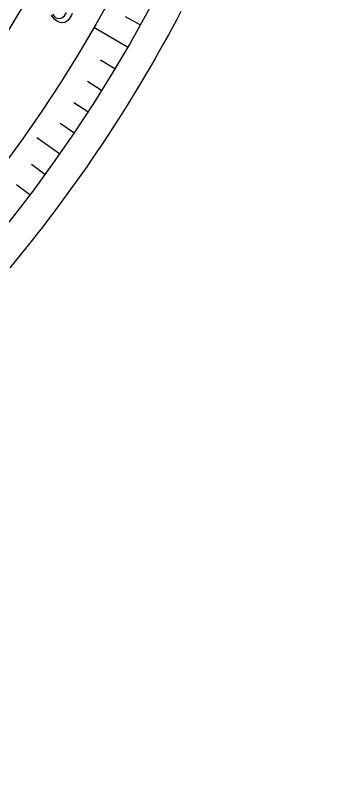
# Model space of a CAD drawing. Header units: millimetres. Extents: x -88 to 88, y -88 to 114.
# Drawn here: x 68 to 86.24, y -86.24 to -41.23 of the extents above; entities that cross this region are included whole.
import ezdxf

# ---------------------------------------------------------------- set-up
doc = ezdxf.new("R2010")
doc.units = ezdxf.units.MM
for name, color, linetype in [('CUT_OUTER', 1, 'Continuous'), ('ENGRAVE', 7, 'Continuous'), ('ENGRAVE_FINE', 8, 'Continuous'), ('TEXT', 5, 'Continuous')]:
    doc.layers.add(name, color=color, linetype=linetype)

msp = doc.modelspace()

# ---------------------------------------------------------------- linework, layer by layer
at = {"layer": 'CUT_OUTER'}
msp.add_lwpolyline([(77.8621, -41.0059), (77.6091, -41.4829), (77.3531, -41.9583), (77.0942, -42.4322), (76.8324, -42.9044), (76.5677, -43.375), (76.3001, -43.844), (76.0296, -44.3114), (75.7563, -44.7771), (75.4801, -45.241), (75.2011, -45.7033), (74.9193, -46.1639), (74.6346, -46.6227), (74.3471, -47.0798), (74.0568, -47.5351), (73.7638, -47.9886), (73.4679, -48.4403), (73.1693, -48.8902), (72.868, -49.3382), (72.5639, -49.7844), (72.257, -50.2287), (71.9475, -50.6711), (71.6352, -51.1116), (71.3202, -51.5502), (71.0026, -51.9869), (70.6823, -52.4215), (70.3593, -52.8543), (70.0336, -53.285), (69.7054, -53.7137), (69.3745, -54.1404), (69.041, -54.565), (68.7049, -54.9876), (68.3662, -55.4082), (68.0249, -55.8266), (67.6811, -56.243)], dxfattribs=at)
at = {"layer": 'ENGRAVE'}
for points in [[(74.686, -43.12), (72.6855, -41.965)], [(70.6437, -49.4652), (69.2921, -48.5188)]]:
    msp.add_lwpolyline(points, dxfattribs=at)
for radius in [86.24, 86.24, 83.93, 79.64, 79.64, 76.252, 69.96, 69.96]:
    msp.add_circle((0, 0), radius, dxfattribs=at)
at = {"layer": 'ENGRAVE_FINE'}
for points in [[(75.4272, -41.81), (74.5613, -41.33)], [(73.9221, -44.4169), (73.0735, -43.907)], [(73.1357, -45.7002), (72.2961, -45.1756)], [(72.3269, -46.9697), (71.4967, -46.4305)], [(71.4962, -48.2248), (70.6755, -47.6712)], [(69.7696, -50.6906), (68.9687, -50.1087)], [(68.8743, -51.9005), (68.0837, -51.3047)]]:
    msp.add_lwpolyline(points, dxfattribs=at)
at = {"layer": 'TEXT'}
for points in [[(71.3915, -41.1234), (71.3511, -41.2344), (71.3018, -41.3311), (71.1335, -41.5469), (70.948, -41.6631), (70.7459, -41.6798), (70.5274, -41.5974), (70.3867, -41.4982), (70.2649, -41.3743), (70.1616, -41.2257)], [(70.2311, -41.1647), (70.3101, -41.2692), (70.3823, -41.3436), (70.4478, -41.3878), (70.6212, -41.428), (70.7818, -41.3886), (70.9292, -41.2696), (71.0631, -41.0708)]]:
    msp.add_lwpolyline(points, dxfattribs=at)

doc.saveas('drawing.dxf')
